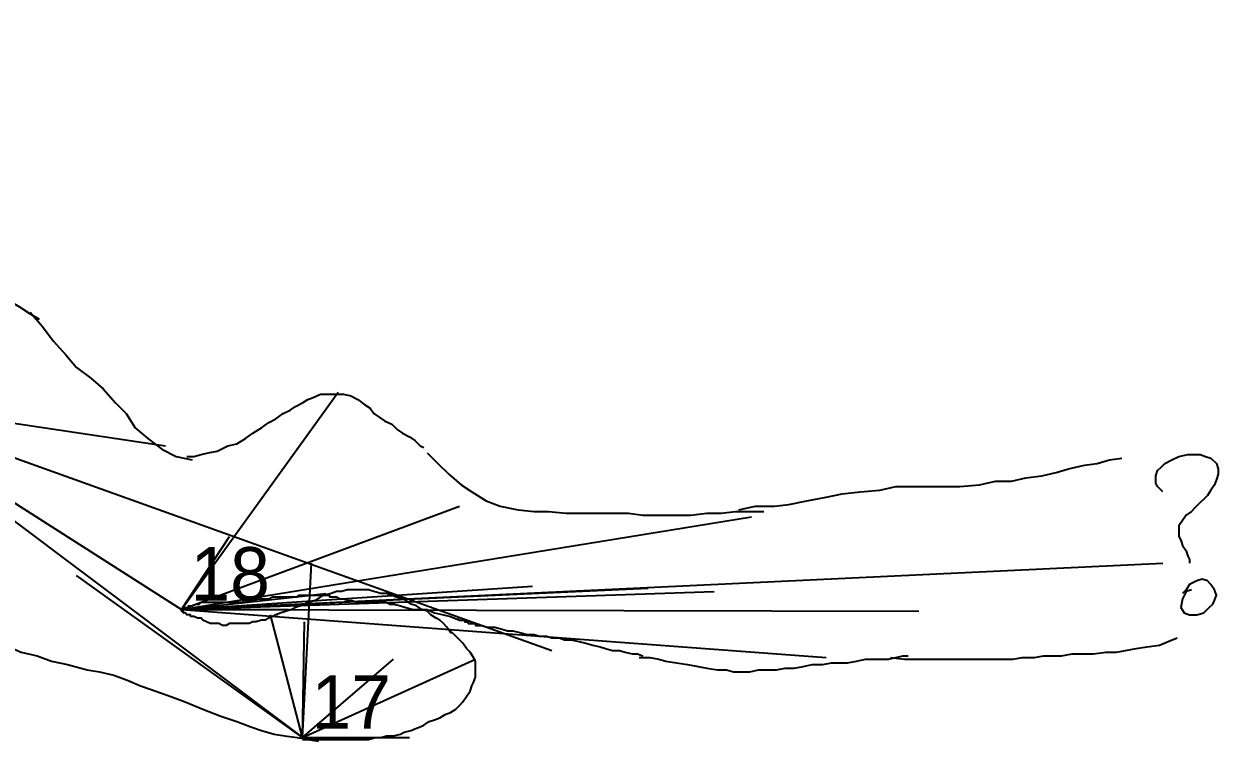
# Model space of a CAD drawing. Extents: x 3.2 to 43.1, y -48.1 to 3.7.
# Drawn here: x 21.2 to 27.91, y -48.1 to -44.07 of the extents above; entities that cross this region are included whole.
import ezdxf

# ---------------------------------------------------------------- set-up
doc = ezdxf.new("R2010")
doc.units = 0
doc.linetypes.add('L_BORDER', pattern=[0])
for name, color, linetype in [('LEG', 1, 'Continuous'), ('SCRAP_0', 7, 'Continuous'), ('SPLAY', 2, 'Continuous'), ('STATION', 3, 'Continuous')]:
    doc.layers.add(name, color=color, linetype=linetype)

msp = doc.modelspace()

# ---------------------------------------------------------------- linework, layer by layer
at = {"layer": 'LEG'}
for q in [(22.77, -48.08, -1), (22.09, -47.36, -1)]:
    msp.add_line((20.24, -46.18, -1), q, dxfattribs=at)
at = {"layer": 'SCRAP_0', "color": 90, "linetype": 'L_border', "flags": 128}
for points in [[(19.84, -44.07), (19.85, -44.15), (19.89, -44.22), (19.91, -44.27), (19.94, -44.33), (19.97, -44.39), (20, -44.45), (20.03, -44.5), (20.07, -44.57), (20.11, -44.64), (20.15, -44.71), (20.2, -44.79), (20.25, -44.85), (20.29, -44.9), (20.34, -44.95), (20.37, -45), (20.41, -45.04), (20.46, -45.09), (20.5, -45.13), (20.55, -45.17), (20.6, -45.21), (20.64, -45.25), (20.69, -45.29), (20.74, -45.33), (20.78, -45.37), (20.82, -45.4), (20.88, -45.45), (20.93, -45.48), (20.98, -45.52), (21.03, -45.55), (21.08, -45.59), (21.13, -45.63), (21.18, -45.66), (21.24, -45.7), (21.29, -45.73)], [(21.24, -45.69), (21.31, -45.77), (21.37, -45.85), (21.44, -45.93), (21.5, -46), (21.58, -46.06), (21.65, -46.12), (21.72, -46.2), (21.78, -46.26), (21.83, -46.34), (21.9, -46.4), (21.98, -46.46), (22.06, -46.5), (22.15, -46.52)], [(22.12, -46.5), (22.16, -46.5), (22.2, -46.49), (22.24, -46.48), (22.29, -46.47), (22.35, -46.44), (22.4, -46.43), (22.45, -46.4), (22.49, -46.37), (22.54, -46.34), (22.58, -46.31), (22.62, -46.29), (22.66, -46.26), (22.7, -46.24), (22.73, -46.22), (22.77, -46.2), (22.8, -46.18), (22.83, -46.17), (22.87, -46.15), (22.91, -46.15), (22.95, -46.15), (23, -46.15), (23.04, -46.16), (23.08, -46.18), (23.12, -46.21), (23.15, -46.23), (23.17, -46.26), (23.2, -46.28), (23.23, -46.3), (23.27, -46.32), (23.3, -46.35), (23.33, -46.37), (23.37, -46.39), (23.4, -46.41), (23.43, -46.44), (23.45, -46.45)], [(23.47, -46.48), (23.53, -46.54), (23.59, -46.6), (23.66, -46.66), (23.72, -46.7), (23.8, -46.75), (23.88, -46.78), (23.98, -46.8), (24.07, -46.81), (24.15, -46.81), (24.25, -46.82), (24.33, -46.82), (24.42, -46.82), (24.51, -46.82), (24.6, -46.82), (24.68, -46.83), (24.77, -46.83), (24.85, -46.83), (24.95, -46.83), (25.04, -46.82), (25.12, -46.82), (25.2, -46.81), (25.29, -46.81), (25.36, -46.81)], [(25.22, -46.8), (25.31, -46.78), (25.42, -46.78), (25.5, -46.77), (25.6, -46.75), (25.71, -46.73), (25.8, -46.71), (25.9, -46.7), (26.01, -46.69), (26.1, -46.67), (26.19, -46.67), (26.28, -46.67), (26.36, -46.67), (26.46, -46.67), (26.57, -46.66), (26.66, -46.64), (26.75, -46.64), (26.83, -46.62), (26.92, -46.61), (27, -46.59), (27.07, -46.57), (27.16, -46.55), (27.23, -46.54), (27.3, -46.52), (27.37, -46.51)], [(27.6, -46.7), (27.57, -46.67), (27.56, -46.65), (27.56, -46.61), (27.57, -46.58), (27.59, -46.56), (27.61, -46.54), (27.65, -46.52), (27.69, -46.5), (27.74, -46.49), (27.78, -46.49), (27.81, -46.49), (27.84, -46.5), (27.87, -46.51), (27.9, -46.54), (27.91, -46.57), (27.91, -46.6), (27.9, -46.63), (27.89, -46.66), (27.87, -46.69), (27.85, -46.72), (27.83, -46.74), (27.81, -46.76), (27.78, -46.79), (27.76, -46.81), (27.73, -46.83), (27.71, -46.86), (27.69, -46.89), (27.69, -46.92), (27.69, -46.95), (27.7, -46.97), (27.71, -47), (27.73, -47.03), (27.74, -47.06), (27.75, -47.08), (27.75, -47.1)], [(27.76, -47.25), (27.73, -47.26), (27.71, -47.3), (27.7, -47.35), (27.72, -47.38), (27.75, -47.39), (27.79, -47.39), (27.83, -47.38), (27.86, -47.35), (27.88, -47.33), (27.89, -47.31), (27.9, -47.28), (27.89, -47.25), (27.87, -47.22), (27.85, -47.2), (27.82, -47.19), (27.79, -47.2), (27.75, -47.22), (27.73, -47.25), (27.71, -47.27)], [(23.6, -47.49), (23.58, -47.46), (23.56, -47.44), (23.54, -47.42), (23.52, -47.41), (23.49, -47.39), (23.47, -47.37), (23.44, -47.36), (23.41, -47.34), (23.38, -47.33), (23.35, -47.31), (23.33, -47.3), (23.29, -47.29), (23.27, -47.28), (23.24, -47.27), (23.21, -47.27), (23.17, -47.26), (23.14, -47.25), (23.11, -47.25), (23.08, -47.25), (23.05, -47.25), (23.02, -47.25), (22.99, -47.26), (22.96, -47.26), (22.93, -47.27), (22.89, -47.28), (22.87, -47.29), (22.84, -47.31), (22.81, -47.32), (22.78, -47.33), (22.76, -47.34), (22.73, -47.35), (22.71, -47.36), (22.68, -47.37), (22.65, -47.38), (22.62, -47.39)], [(22.15, -47.34), (22.17, -47.33), (22.19, -47.33), (22.2, -47.32), (22.22, -47.32), (22.24, -47.32), (22.25, -47.32), (22.26, -47.32), (22.28, -47.32), (22.3, -47.32), (22.32, -47.32), (22.34, -47.32), (22.36, -47.32), (22.37, -47.32), (22.39, -47.32), (22.41, -47.32), (22.43, -47.32), (22.44, -47.31), (22.46, -47.31), (22.48, -47.31), (22.49, -47.31), (22.51, -47.3), (22.53, -47.3), (22.54, -47.3), (22.56, -47.3), (22.58, -47.3), (22.6, -47.29), (22.63, -47.29), (22.65, -47.29), (22.66, -47.29), (22.68, -47.29), (22.7, -47.29), (22.71, -47.29)], [(22.71, -47.29), (22.71, -47.29), (22.71, -47.29), (22.72, -47.29), (22.72, -47.29), (22.72, -47.29), (22.72, -47.29), (22.73, -47.29), (22.73, -47.29), (22.73, -47.29), (22.73, -47.29), (22.74, -47.29), (22.74, -47.29), (22.74, -47.29), (22.75, -47.28), (22.75, -47.28), (22.75, -47.28), (22.75, -47.28), (22.76, -47.28), (22.76, -47.28), (22.76, -47.28), (22.77, -47.28), (22.77, -47.28), (22.77, -47.28), (22.77, -47.28), (22.78, -47.28), (22.78, -47.28), (22.78, -47.28), (22.78, -47.28), (22.78, -47.28), (22.79, -47.28), (22.79, -47.28), (22.79, -47.28), (22.79, -47.28)], [(22.79, -47.28), (22.79, -47.28)], [(22.79, -47.28), (22.79, -47.28), (22.8, -47.28), (22.8, -47.28), (22.8, -47.28), (22.81, -47.28), (22.81, -47.28), (22.81, -47.28), (22.82, -47.28), (22.82, -47.28), (22.82, -47.28), (22.83, -47.28), (22.83, -47.28), (22.83, -47.28), (22.84, -47.28), (22.84, -47.28), (22.84, -47.28), (22.85, -47.28), (22.85, -47.28), (22.85, -47.28), (22.86, -47.28), (22.86, -47.28), (22.86, -47.28), (22.86, -47.28), (22.87, -47.28), (22.87, -47.28), (22.87, -47.28), (22.88, -47.28), (22.88, -47.28), (22.88, -47.28), (22.88, -47.28), (22.89, -47.28), (22.89, -47.28)], [(22.88, -47.28), (22.89, -47.28), (22.89, -47.28), (22.89, -47.28), (22.89, -47.28), (22.9, -47.28), (22.9, -47.28), (22.9, -47.28), (22.9, -47.28), (22.9, -47.28), (22.91, -47.28), (22.91, -47.28), (22.91, -47.28), (22.91, -47.28), (22.91, -47.28), (22.92, -47.28), (22.92, -47.29), (22.92, -47.29), (22.92, -47.29), (22.93, -47.29), (22.93, -47.29), (22.93, -47.29), (22.94, -47.29), (22.94, -47.29), (22.94, -47.29), (22.94, -47.29), (22.94, -47.29)], [(22.94, -47.29), (22.96, -47.29), (22.98, -47.3), (23, -47.3), (23.03, -47.31), (23.05, -47.31), (23.07, -47.32), (23.09, -47.32), (23.11, -47.32), (23.13, -47.32), (23.16, -47.32), (23.18, -47.32), (23.19, -47.32), (23.22, -47.32), (23.24, -47.32), (23.26, -47.33), (23.28, -47.33), (23.29, -47.33)], [(23.28, -47.33), (23.32, -47.34), (23.35, -47.35), (23.39, -47.36), (23.43, -47.36), (23.47, -47.36), (23.51, -47.38), (23.56, -47.39), (23.6, -47.4), (23.65, -47.42)], [(22.14, -47.4), (22.14, -47.4), (22.14, -47.4), (22.14, -47.39), (22.13, -47.39), (22.13, -47.39), (22.13, -47.39), (22.13, -47.39), (22.13, -47.39), (22.12, -47.39), (22.12, -47.39), (22.12, -47.39), (22.12, -47.39), (22.12, -47.39), (22.11, -47.38), (22.11, -47.38), (22.11, -47.38), (22.11, -47.38), (22.11, -47.38), (22.11, -47.38), (22.1, -47.38), (22.1, -47.38), (22.1, -47.38), (22.1, -47.38), (22.1, -47.37), (22.1, -47.37), (22.09, -47.37), (22.09, -47.37), (22.09, -47.37), (22.09, -47.37), (22.09, -47.37), (22.09, -47.37), (22.09, -47.36), (22.09, -47.36), (22.09, -47.36), (22.09, -47.36), (22.09, -47.36), (22.09, -47.36), (22.09, -47.36), (22.1, -47.36), (22.1, -47.36), (22.1, -47.35), (22.1, -47.35), (22.1, -47.35), (22.11, -47.35), (22.11, -47.35), (22.11, -47.35), (22.11, -47.35), (22.11, -47.35), (22.12, -47.35), (22.12, -47.35), (22.12, -47.35), (22.12, -47.35), (22.12, -47.35), (22.13, -47.35), (22.13, -47.35), (22.13, -47.34), (22.13, -47.34), (22.13, -47.34), (22.13, -47.34), (22.14, -47.34), (22.14, -47.34), (22.14, -47.34), (22.14, -47.34), (22.14, -47.34), (22.14, -47.34), (22.15, -47.34), (22.15, -47.34), (22.15, -47.34), (22.15, -47.34), (22.15, -47.34)], [(22.63, -47.39), (22.62, -47.39), (22.6, -47.4), (22.58, -47.41), (22.56, -47.42), (22.54, -47.42), (22.51, -47.43), (22.49, -47.43), (22.47, -47.44), (22.45, -47.44), (22.43, -47.44), (22.41, -47.44), (22.4, -47.44), (22.38, -47.44), (22.36, -47.44), (22.34, -47.45), (22.32, -47.45), (22.3, -47.44), (22.28, -47.44), (22.26, -47.44), (22.25, -47.44), (22.23, -47.43), (22.21, -47.42), (22.2, -47.41), (22.18, -47.41), (22.16, -47.4), (22.14, -47.4)], [(23.64, -47.41), (23.65, -47.42), (23.65, -47.42), (23.65, -47.42), (23.66, -47.42), (23.66, -47.42), (23.66, -47.42), (23.67, -47.42), (23.67, -47.42), (23.68, -47.42), (23.68, -47.43), (23.68, -47.43), (23.69, -47.43), (23.69, -47.43), (23.7, -47.43), (23.7, -47.44), (23.7, -47.44), (23.71, -47.44), (23.71, -47.44), (23.72, -47.44), (23.72, -47.44), (23.72, -47.44), (23.73, -47.44), (23.73, -47.44), (23.74, -47.44), (23.74, -47.44), (23.74, -47.45), (23.75, -47.45), (23.75, -47.45), (23.75, -47.45), (23.76, -47.45), (23.76, -47.45), (23.76, -47.45), (23.77, -47.45)], [(23.77, -47.45), (23.81, -47.46), (23.85, -47.46), (23.89, -47.47), (23.92, -47.48), (23.95, -47.48), (23.99, -47.49), (24.03, -47.5), (24.07, -47.5), (24.1, -47.51), (24.14, -47.51), (24.17, -47.52), (24.21, -47.52), (24.24, -47.53), (24.28, -47.53), (24.32, -47.54), (24.36, -47.55), (24.4, -47.56), (24.44, -47.57), (24.47, -47.58), (24.51, -47.59), (24.55, -47.59), (24.58, -47.6), (24.62, -47.61), (24.65, -47.61), (24.68, -47.62)], [(21.02, -47.51), (21.1, -47.56), (21.19, -47.6), (21.28, -47.62), (21.36, -47.65), (21.45, -47.67), (21.56, -47.7), (21.63, -47.71), (21.71, -47.73), (21.79, -47.76), (21.86, -47.79), (21.92, -47.81), (22.03, -47.85), (22.11, -47.88), (22.21, -47.92), (22.31, -47.96), (22.4, -47.99), (22.48, -48.02), (22.54, -48.04), (22.61, -48.06), (22.67, -48.07), (22.74, -48.08), (22.8, -48.09), (22.86, -48.1)], [(22.77, -48.09), (22.81, -48.09), (22.84, -48.09), (22.87, -48.09), (22.91, -48.09), (22.94, -48.09), (22.98, -48.09), (23.02, -48.09), (23.05, -48.09), (23.08, -48.09), (23.11, -48.09), (23.14, -48.09), (23.18, -48.08), (23.21, -48.08), (23.24, -48.07), (23.28, -48.07), (23.32, -48.06), (23.34, -48.05), (23.38, -48.04), (23.4, -48.03), (23.43, -48.02), (23.45, -48.01), (23.48, -47.99), (23.51, -47.98), (23.54, -47.97), (23.57, -47.95), (23.6, -47.94), (23.63, -47.92), (23.65, -47.9), (23.67, -47.88), (23.69, -47.85), (23.71, -47.82), (23.72, -47.79), (23.73, -47.77), (23.74, -47.74), (23.74, -47.71), (23.74, -47.68), (23.74, -47.65), (23.73, -47.63), (23.71, -47.6), (23.69, -47.58), (23.67, -47.55), (23.65, -47.53)], [(23.6, -47.48), (23.6, -47.49), (23.61, -47.49), (23.61, -47.49), (23.61, -47.49), (23.61, -47.49), (23.61, -47.49), (23.61, -47.49), (23.61, -47.49), (23.62, -47.5), (23.62, -47.5), (23.62, -47.5), (23.62, -47.5), (23.62, -47.5), (23.62, -47.5), (23.62, -47.5), (23.63, -47.51), (23.63, -47.51), (23.63, -47.51), (23.63, -47.51), (23.63, -47.51), (23.63, -47.51), (23.64, -47.52), (23.64, -47.52), (23.64, -47.52), (23.64, -47.52), (23.64, -47.52), (23.64, -47.52), (23.64, -47.52), (23.64, -47.52), (23.65, -47.53), (23.65, -47.53), (23.65, -47.53), (23.65, -47.53), (23.65, -47.53), (23.65, -47.53)], [(26.07, -47.63), (26.15, -47.64), (26.2, -47.64), (26.27, -47.64), (26.35, -47.64), (26.43, -47.64), (26.5, -47.64), (26.57, -47.64), (26.64, -47.64), (26.7, -47.64), (26.76, -47.64), (26.81, -47.63), (26.88, -47.63), (26.93, -47.62), (26.98, -47.62), (27.03, -47.62), (27.09, -47.61), (27.15, -47.61), (27.21, -47.61), (27.28, -47.6), (27.34, -47.6), (27.39, -47.59), (27.45, -47.58), (27.51, -47.57), (27.58, -47.56), (27.63, -47.54), (27.68, -47.52)], [(24.66, -47.63), (24.72, -47.63), (24.77, -47.64), (24.81, -47.65), (24.87, -47.66), (24.93, -47.67), (24.99, -47.68), (25.04, -47.69), (25.1, -47.7), (25.15, -47.7), (25.19, -47.71), (25.23, -47.71), (25.28, -47.71), (25.33, -47.7), (25.38, -47.7), (25.43, -47.7), (25.48, -47.69), (25.53, -47.69), (25.58, -47.68), (25.63, -47.67), (25.69, -47.67), (25.74, -47.66), (25.78, -47.66), (25.83, -47.66), (25.88, -47.65), (25.93, -47.64), (25.97, -47.64), (26.02, -47.64), (26.06, -47.64), (26.1, -47.63), (26.14, -47.62), (26.17, -47.62)]]:
    msp.add_lwpolyline(points, dxfattribs=at)
at = {"layer": 'SPLAY'}
for p, q in [((20.24, -46.18, -1), (22, -46.44, -1)), ((20.24, -46.18, -1), (24.17, -47.59, -1)), ((22.09, -47.36, -1), (22.97, -46.14, -1)), ((22.09, -47.36, -1), (22.81, -46.36, -1)), ((22.09, -47.36, -1), (23.65, -46.78, -1)), ((22.09, -47.36, -1), (25.29, -46.84, -1)), ((22.09, -47.36, -1), (22.36, -46.95, -1)), ((22.09, -47.36, -1), (27.6, -47.1, -1)), ((22.77, -48.08, -1), (22.82, -47.1, -1)), ((22.77, -48.08, -1), (21.5, -47.17, -1)), ((22.09, -47.36, -1), (24.06, -47.23, -1)), ((22.09, -47.36, -1), (24.71, -47.24, -1)), ((22.09, -47.36, -1), (25.08, -47.26, -1)), ((22.09, -47.36, -1), (22.9, -47.27, -1)), ((22.09, -47.36, -1), (25.71, -47.63, -1)), ((22.09, -47.36, -1), (26.23, -47.37, -1)), ((22.77, -48.08, -1), (22.59, -47.39, -1)), ((22.77, -48.08, -1), (22.78, -47.43, -1)), ((22.77, -48.08, -1), (23.28, -47.64, -1)), ((22.77, -48.08, -1), (23.74, -47.64, -1))]:
    msp.add_line(p, q, dxfattribs=at)
at = {"layer": 'STATION'}
for p, q in [((22.09, -47.36, -1), (22.69, -47.36, -1)), ((22.77, -48.08, -1), (23.37, -48.08, -1))]:
    msp.add_line(p, q, dxfattribs=at)

# ---------------------------------------------------------------- texts
for s, p in [('18', (22.14, -47.31, -1)), ('17', (22.82, -48.03, -1))]:
    msp.add_text(s, height=0.3, dxfattribs=at).set_placement(p)

doc.saveas('drawing.dxf')
